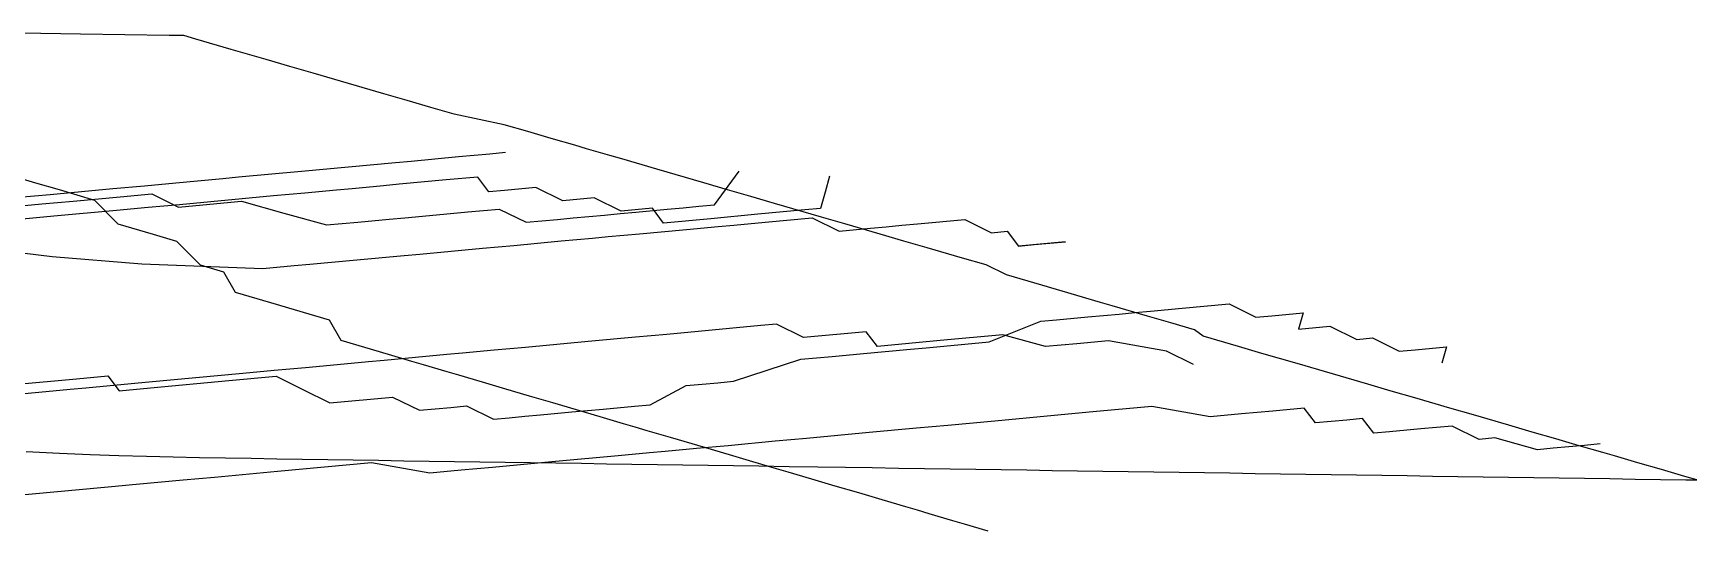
# Model space of a CAD drawing. Extents: x -228 to 716, y 164 to 702.
# Drawn here: x 628.1 to 715.5, y 428.3 to 454.4 of the extents above; entities that cross this region are included whole.
import ezdxf

# ---------------------------------------------------------------- set-up
doc = ezdxf.new("R2010")
doc.units = 0

msp = doc.modelspace()

# ---------------------------------------------------------------- linework, layer by layer
at = {"layer": '1', "color": 252}
for points in [[(627.753, 432.427, -337.572), (629.504, 432.336, -336.65), (631.109, 432.268, -335.672), (632.62, 432.218, -334.657), (634.066, 432.178, -333.621), (635.475, 432.144, -332.571), (636.855, 432.117, -331.509), (638.219, 432.092, -330.443), (639.57, 432.07, -329.372), (640.917, 432.047, -328.298), (642.256, 432.026, -327.223), (643.597, 432.003, -326.147), (644.931, 431.982, -325.068), (646.267, 431.963, -323.99), (647.598, 431.943, -322.911), (648.933, 431.922, -321.832), (650.265, 431.902, -320.755), (651.596, 431.883, -319.675), (652.928, 431.865, -318.595), (654.261, 431.843, -317.518), (655.593, 431.823, -316.437), (656.928, 431.804, -315.36), (658.258, 431.784, -314.281), (659.589, 431.765, -313.201), (660.922, 431.744, -312.122), (662.255, 431.723, -311.044), (663.585, 431.704, -309.964), (664.919, 431.685, -308.887), (666.25, 431.665, -307.809), (667.856, 431.64, -306.508), (669.362, 431.619, -305.286), (670.809, 431.597, -304.115), (672.218, 431.576, -302.975), (673.597, 431.554, -301.857), (674.96, 431.536, -300.751), (676.312, 431.515, -299.656), (677.66, 431.495, -298.566), (678.998, 431.476, -297.48), (680.338, 431.455, -296.396), (681.674, 431.435, -295.314), (683.007, 431.415, -294.234), (684.341, 431.396, -293.155), (685.674, 431.375, -292.075), (687.008, 431.357, -290.995), (688.34, 431.336, -289.916), (689.672, 431.315, -288.837), (691.004, 431.298, -287.757), (692.337, 431.277, -286.678), (693.669, 431.257, -285.599), (695, 431.235, -284.519), (696.333, 431.217, -283.44), (697.664, 431.196, -282.362), (698.997, 431.177, -281.284), (700.33, 431.159, -280.203), (701.662, 431.137, -279.125), (702.993, 431.118, -278.046), (704.325, 431.098, -276.966), (705.656, 431.079, -275.887), (706.988, 431.058, -274.81), (708.322, 431.04, -273.731), (709.652, 431.018, -272.653), (710.987, 430.999, -271.572), (710.987, 430.999, -271.572), (712.319, 430.98, -270.493), (713.65, 430.958, -269.414), (714.983, 430.939, -268.334), (715.503, 430.931, -267.917), (715.548, 430.93, -267.879), (715.548, 430.93, -267.879), (715.548, 430.93, -267.879), (715.548, 430.93, -267.879), (715.548, 430.93, -267.879), (715.548, 430.93, -267.879), (715.548, 430.93, -267.879), (714.931, 431.11, -267.111), (713.695, 431.471, -265.58), (712.46, 431.83, -264.048), (711.224, 432.19, -262.516), (710.607, 432.37, -261.75), (709.372, 432.729, -260.218), (708.136, 433.088, -258.688), (706.901, 433.449, -257.155), (705.667, 433.806, -255.625), (703.813, 434.346, -253.33), (702.578, 434.705, -251.797), (700.726, 435.244, -249.501), (699.489, 435.604, -247.967), (698.254, 435.962, -246.436), (696.405, 436.503, -244.139), (694.549, 437.043, -241.843), (692.7, 437.581, -239.544), (691.463, 437.941, -238.011), (689.612, 438.479, -235.713), (689.153, 438.826, -233.554), (687.917, 439.188, -232.021), (686.682, 439.547, -230.489), (684.83, 440.084, -228.193), (684.21, 440.265, -227.426), (682.975, 440.624, -225.896), (681.123, 441.164, -223.6), (679.27, 441.704, -221.301), (678.195, 442.23, -218.376), (676.959, 442.591, -216.843), (675.108, 443.13, -214.545), (673.872, 443.489, -213.015), (672.639, 443.849, -211.484), (670.784, 444.388, -209.187), (669.55, 444.746, -207.655), (667.078, 445.464, -204.592), (665.843, 445.825, -203.06), (664.61, 446.183, -201.529), (663.372, 446.542, -199.998), (660.902, 447.263, -196.933), (659.053, 447.801, -194.636), (658.433, 447.981, -193.873), (657.199, 448.34, -192.34), (656.581, 448.519, -191.574), (655.344, 448.879, -190.043), (654.112, 449.24, -188.512), (652.875, 449.598, -186.98), (650.245, 450.149, -185.311), (649.629, 450.329, -184.545), (649.013, 450.509, -183.778), (647.774, 450.868, -182.251), (646.541, 451.226, -180.716), (644.688, 451.767, -178.419), (642.835, 452.305, -176.123), (642.218, 452.486, -175.356), (642.218, 452.486, -175.356), (641.6, 452.665, -174.591), (640.366, 453.023, -173.061), (638.515, 453.563, -170.763), (636.66, 454.103, -168.467), (636.66, 454.103, -168.467), (636.66, 454.103, -168.467), (636.66, 454.103, -168.467), (636.042, 454.282, -167.7), (636.042, 454.282, -167.7), (636.042, 454.282, -167.7), (636.042, 454.282, -167.7), (636.042, 454.282, -167.7), (636.042, 454.282, -167.7), (636.042, 454.282, -167.7), (636.042, 454.282, -167.7), (636.042, 454.282, -167.7), (635.264, 454.295, -168.329), (635.264, 454.295, -168.329), (632.933, 454.328, -170.219), (630.602, 454.363, -172.104), (627.495, 454.408, -174.625)], [(652.938, 448.135, -187.37), (652.938, 448.135, -187.37), (652.938, 448.135, -187.37), (652.938, 448.135, -187.37), (652.938, 448.135, -187.37), (652.938, 448.135, -187.37), (652.114, 448.059, -187.928), (652.114, 448.059, -187.928), (650.463, 447.905, -189.049), (647.989, 447.676, -190.727), (647.164, 447.599, -191.288), (644.687, 447.371, -192.968), (642.212, 447.142, -194.647), (638.913, 446.838, -196.887), (638.089, 446.761, -197.449), (638.089, 446.761, -197.449), (635.612, 446.533, -199.127), (633.963, 446.38, -200.246), (632.312, 446.228, -201.367), (629.012, 445.923, -203.604), (627.362, 445.77, -204.727)], [(626.923, 445.285, -227.231), (628.572, 445.437, -226.111), (630.222, 445.59, -224.993), (632.697, 445.818, -223.311), (634.348, 445.971, -222.193), (635.759, 445.271, -220.604), (637.408, 445.424, -219.484), (639.06, 445.578, -218.364), (641.297, 444.955, -216.217), (643.533, 444.331, -214.071), (645.183, 444.484, -212.951), (646.834, 444.637, -211.829), (647.657, 444.713, -211.271), (649.308, 444.866, -210.15), (650.958, 445.018, -209.032), (652.609, 445.171, -207.91), (654.02, 444.472, -206.324), (654.845, 444.548, -205.763), (655.671, 444.624, -205.204), (656.496, 444.7, -204.644), (656.496, 444.7, -204.644), (658.146, 444.853, -203.524), (658.146, 444.853, -203.524), (658.97, 444.93, -202.964), (659.793, 445.007, -202.404), (659.793, 445.007, -202.404), (659.793, 445.007, -202.404), (661.446, 445.16, -201.284), (661.446, 445.16, -201.284), (661.446, 445.16, -201.284), (662.271, 445.236, -200.724), (662.271, 445.236, -200.724), (663.096, 445.312, -200.164), (663.921, 445.388, -199.604), (665.222, 447.166, -199.979)], [(627.012, 446.916, -238.765), (628.248, 446.552, -240.294), (629.485, 446.188, -241.824), (631.339, 445.642, -244.118), (632.569, 444.391, -246.748), (634.424, 443.845, -249.043), (635.658, 443.481, -250.572), (636.889, 442.229, -253.202), (638.125, 441.865, -254.732), (638.737, 440.796, -256.598), (640.592, 440.25, -258.892), (641.829, 439.885, -260.423), (643.682, 439.339, -262.716), (644.295, 438.27, -264.582), (645.531, 437.906, -266.111), (646.766, 437.542, -267.641), (648.002, 437.178, -269.17), (648.62, 436.996, -269.935), (649.857, 436.632, -271.465), (650.475, 436.45, -272.229), (651.711, 436.086, -273.759), (652.947, 435.722, -275.289), (654.183, 435.358, -276.818), (655.419, 434.993, -278.348), (656.656, 434.63, -279.878), (657.892, 434.267, -281.407), (659.128, 433.903, -282.937), (659.746, 433.72, -283.701), (660.364, 433.538, -284.467), (661.6, 433.174, -285.996), (663.454, 432.628, -288.291), (664.69, 432.265, -289.82), (665.926, 431.9, -291.35), (667.162, 431.537, -292.879), (667.78, 431.354, -293.643), (669.016, 430.99, -295.173), (670.252, 430.626, -296.702), (671.488, 430.263, -298.233), (672.725, 429.898, -299.763), (673.961, 429.535, -301.292), (674.579, 429.353, -302.057), (675.197, 429.171, -302.821), (676.433, 428.807, -304.351), (677.051, 428.624, -305.116), (678.287, 428.261, -306.646), (678.287, 428.261, -306.646), (678.287, 428.261, -306.646)], [(669.978, 446.9, -208.737), (669.978, 446.9, -208.737), (669.74, 446.048, -208.268), (669.501, 445.197, -207.801), (669.501, 445.197, -207.801), (669.501, 445.197, -207.801), (669.501, 445.197, -207.801), (669.501, 445.197, -207.801), (669.501, 445.197, -207.801), (669.501, 445.197, -207.801), (668.676, 445.121, -208.36), (666.2, 444.893, -210.039), (663.725, 444.663, -211.721), (661.251, 444.434, -213.401), (660.664, 445.209, -214.427), (659.013, 445.057, -215.547), (657.603, 445.756, -217.135), (655.953, 445.602, -218.256), (654.541, 446.301, -219.843), (652.89, 446.149, -220.963), (652.065, 446.074, -221.522), (651.48, 446.848, -222.549), (649.829, 446.696, -223.669), (647.355, 446.468, -225.349), (646.528, 446.39, -225.908), (644.878, 446.238, -227.029), (644.054, 446.162, -227.588), (642.402, 446.009, -228.707), (640.754, 445.856, -229.829), (640.754, 445.856, -229.829), (639.103, 445.703, -230.948), (637.454, 445.551, -232.069), (635.803, 445.399, -233.187), (634.154, 445.247, -234.308), (632.503, 445.095, -235.428), (629.203, 444.79, -237.665), (627.551, 444.637, -238.786)], [(625.225, 443.147, -261.943), (629.111, 442.677, -258.676), (633.822, 442.283, -254.85), (640.184, 442.042, -249.903), (641.833, 442.195, -248.783), (642.658, 442.271, -248.223), (645.134, 442.499, -246.543), (647.609, 442.729, -244.864), (648.433, 442.803, -244.304), (651.735, 443.11, -242.064), (652.559, 443.185, -241.505), (653.384, 443.261, -240.946), (655.86, 443.491, -239.265), (657.509, 443.643, -238.145), (658.336, 443.719, -237.586), (659.985, 443.872, -236.465), (662.46, 444.101, -234.786), (664.111, 444.252, -233.666), (664.934, 444.329, -233.106), (666.586, 444.482, -231.986), (669.061, 444.712, -230.305), (670.473, 444.011, -228.72), (672.123, 444.165, -227.599), (672.123, 444.165, -227.599), (672.948, 444.24, -227.038), (673.772, 444.318, -226.48), (674.598, 444.394, -225.918), (677.074, 444.622, -224.241), (678.483, 443.923, -222.652), (678.483, 443.923, -222.652), (679.31, 444, -222.092), (679.31, 444, -222.092), (679.31, 444, -222.092), (679.895, 443.225, -221.065), (680.721, 443.302, -220.505), (682.371, 443.453, -219.386), (682.371, 443.453, -219.386), (682.371, 443.453, -219.386), (682.371, 443.453, -219.386), (679.895, 443.225, -221.065)], [(627.096, 435.939, -297.654), (630.394, 436.243, -295.412), (632.046, 436.396, -294.293), (632.63, 435.621, -293.266), (632.63, 435.621, -293.266), (634.283, 435.772, -292.148), (638.406, 436.153, -289.347), (640.881, 436.383, -287.668), (642.293, 435.684, -286.08), (643.705, 434.986, -284.493), (647.005, 435.29, -282.253), (648.417, 434.591, -280.667), (650.066, 434.745, -279.546), (650.892, 434.82, -278.986), (652.303, 434.121, -277.4), (653.129, 434.198, -276.84), (653.129, 434.198, -276.84), (653.955, 434.274, -276.279), (654.779, 434.35, -275.72), (656.43, 434.502, -274.6), (658.08, 434.655, -273.48), (659.729, 434.807, -272.36), (660.553, 434.883, -271.799), (662.444, 435.888, -271.148), (663.269, 435.965, -270.587), (664.093, 436.041, -270.027), (664.918, 436.116, -269.469), (668.456, 437.273, -267.695), (669.282, 437.349, -267.135), (669.282, 437.349, -267.135), (670.107, 437.425, -266.575), (671.757, 437.578, -265.454), (674.234, 437.807, -263.776), (675.057, 437.882, -263.216), (676.709, 438.036, -262.096), (678.358, 438.188, -260.976), (681.071, 439.269, -259.764), (681.897, 439.344, -259.203), (683.547, 439.497, -258.084), (685.198, 439.65, -256.965), (686.02, 439.727, -256.404), (686.848, 439.802, -255.846), (688.497, 439.954, -254.725), (688.497, 439.954, -254.725), (690.971, 440.183, -253.044), (692.383, 439.484, -251.456), (692.383, 439.484, -251.456), (693.209, 439.562, -250.897), (694.86, 439.714, -249.779), (694.621, 438.864, -249.309), (696.27, 439.016, -248.19), (697.681, 438.317, -246.603), (698.505, 438.394, -246.042), (698.505, 438.394, -246.042), (699.917, 437.694, -244.455), (699.917, 437.694, -244.455), (699.917, 437.694, -244.455), (699.917, 437.694, -244.455), (700.745, 437.77, -243.897), (702.391, 437.922, -242.775), (702.155, 437.071, -242.309), (702.155, 437.071, -242.309)], [(689.1, 436.998, -231.991), (687.686, 437.695, -233.578), (684.627, 438.241, -236.285), (682.975, 438.089, -237.405), (681.325, 437.936, -238.525), (679.087, 438.558, -240.673), (675.788, 438.254, -242.911), (674.137, 438.101, -244.031), (672.488, 437.949, -245.15), (671.901, 438.724, -246.178), (668.602, 438.418, -248.418), (667.189, 439.118, -250.004), (666.363, 439.041, -250.564), (664.715, 438.89, -251.683), (661.414, 438.582, -253.925), (659.765, 438.43, -255.045), (659.765, 438.43, -255.045), (657.289, 438.203, -256.723), (655.639, 438.049, -257.845), (653.989, 437.897, -258.963), (653.989, 437.897, -258.963), (652.338, 437.745, -260.084), (650.688, 437.591, -261.205), (649.863, 437.516, -261.764), (648.214, 437.363, -262.884), (646.564, 437.211, -264.004), (645.737, 437.135, -264.562), (644.089, 436.982, -265.683), (642.437, 436.83, -266.805), (640.788, 436.677, -267.924), (639.136, 436.524, -269.042), (636.663, 436.294, -270.723), (634.189, 436.067, -272.404), (632.538, 435.914, -273.521), (630.887, 435.761, -274.642), (630.063, 435.685, -275.201), (628.411, 435.534, -276.321), (625.937, 435.304, -278)], [(710.475, 432.824, -262.919), (709.65, 432.747, -263.478), (707.998, 432.594, -264.597), (707.173, 432.518, -265.158), (707.173, 432.518, -265.158), (704.938, 433.14, -267.305), (704.113, 433.064, -267.863), (702.701, 433.762, -269.454), (701.05, 433.611, -270.571), (699.399, 433.459, -271.691), (698.574, 433.381, -272.251), (697.988, 434.155, -273.279), (697.163, 434.081, -273.839), (695.513, 433.928, -274.958), (694.925, 434.703, -275.985), (693.276, 434.55, -277.105), (691.625, 434.398, -278.225), (689.976, 434.246, -279.345), (686.914, 434.791, -282.052), (683.614, 434.486, -284.294), (681.964, 434.334, -285.412), (680.314, 434.181, -286.532), (678.664, 434.027, -287.652), (676.188, 433.8, -289.331), (675.365, 433.725, -289.89), (674.54, 433.647, -290.452), (672.063, 433.418, -292.13), (670.413, 433.267, -293.25), (668.764, 433.114, -294.371), (667.113, 432.963, -295.489), (664.637, 432.731, -297.17), (662.988, 432.579, -298.289), (661.339, 432.427, -299.41), (660.512, 432.351, -299.968), (658.862, 432.199, -301.089), (655.562, 431.894, -303.328), (653.912, 431.741, -304.447), (652.26, 431.589, -305.568), (650.612, 431.436, -306.688), (648.96, 431.282, -307.808), (645.901, 431.829, -310.515), (643.425, 431.601, -312.195), (640.95, 431.371, -313.874), (637.651, 431.067, -316.115), (636.001, 430.915, -317.234), (633.525, 430.684, -318.915), (631.874, 430.532, -320.034), (629.4, 430.304, -321.714), (626.923, 430.076, -323.392)]]:
    msp.add_polyline3d(points, dxfattribs=at)

doc.saveas('drawing.dxf')
